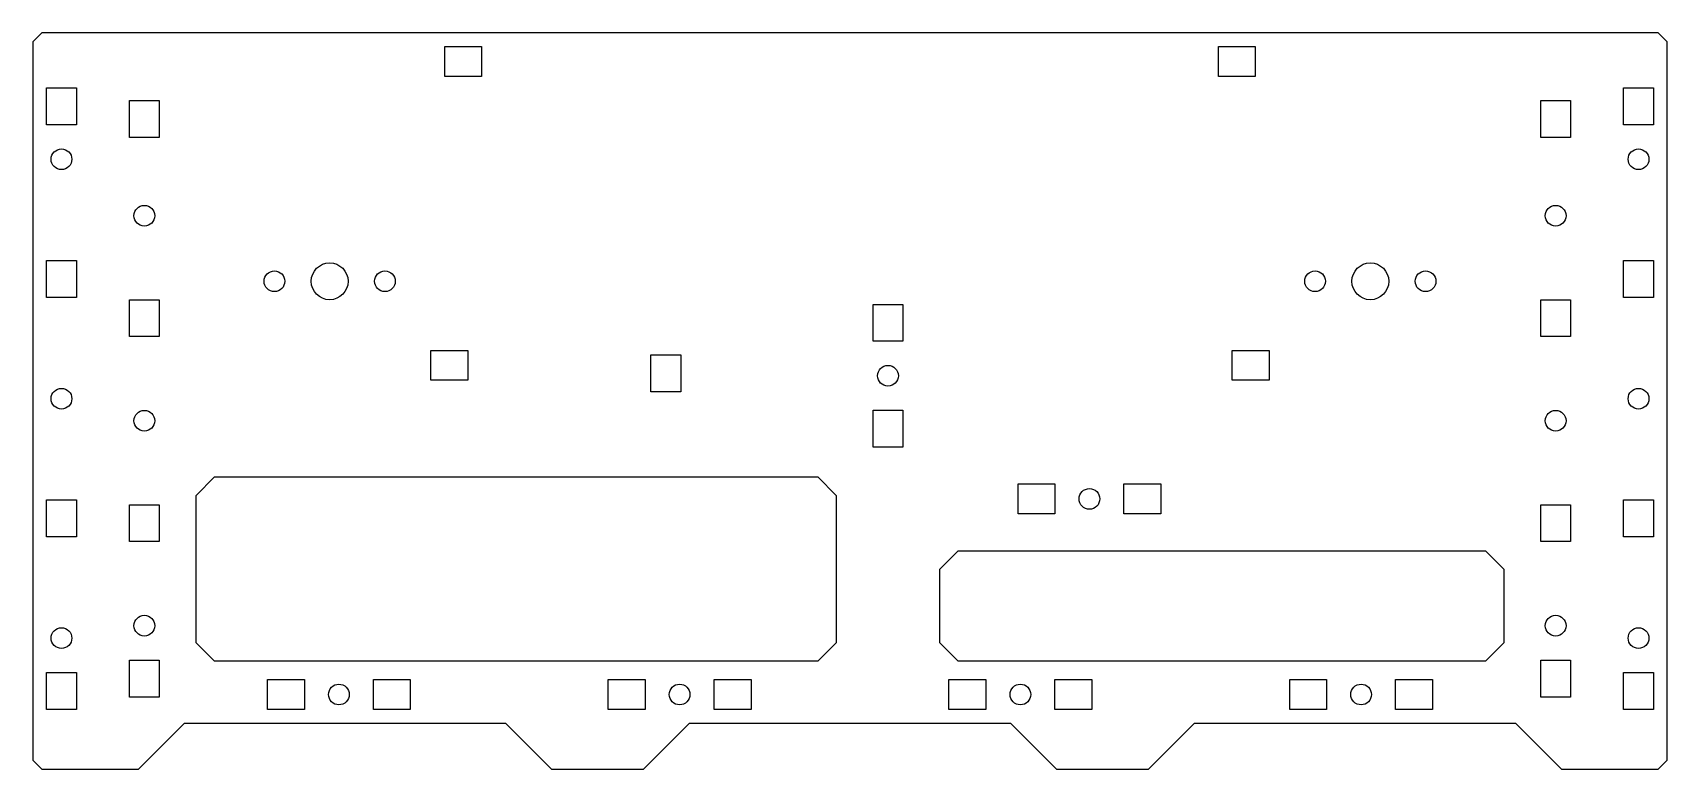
# Model space of a CAD drawing. Header units: millimetres. Extents: x 0 to 355, y -10 to 150.
import ezdxf

# ---------------------------------------------------------------- set-up
doc = ezdxf.new("R2010")
doc.units = ezdxf.units.MM

msp = doc.modelspace()

# ---------------------------------------------------------------- linework, layer by layer
for points in [[(2, 150), (0, 148), (0, -8), (2, -10), (23, -10), (33, 0), (102.67, 0), (112.67, -10), (132.67, -10), (142.67, 0), (212.33, 0), (222.33, -10), (242.33, -10), (252.33, 0), (322, 0), (332, -10), (353, -10), (355, -8), (355, 148), (353, 150)], [(89.5, 140.5), (89.5, 147), (97.5, 147), (97.5, 140.5)], [(257.5, 140.5), (257.5, 147), (265.5, 147), (265.5, 140.5)], [(3, 130), (3, 138), (9.5, 138), (9.5, 130)], [(21, 127.25), (21, 135.25), (27.5, 135.25), (27.5, 127.25)], [(334, 127.25), (327.5, 127.25), (327.5, 135.25), (334, 135.25)], [(345.5, 130), (345.5, 138), (352, 138), (352, 130)], [(3, 92.5), (3, 100.5), (9.5, 100.5), (9.5, 92.5)], [(345.5, 92.5), (345.5, 100.5), (352, 100.5), (352, 92.5)], [(21, 83.99), (21, 91.99), (27.5, 91.99), (27.5, 83.99)], [(182.5, 82.99), (182.5, 90.99), (189, 90.99), (189, 82.99)], [(334, 83.99), (327.5, 83.99), (327.5, 91.99), (334, 91.99)], [(86.5, 74.5), (86.5, 81), (94.5, 81), (94.5, 74.5)], [(134.25, 72), (134.25, 80), (140.75, 80), (140.75, 72)], [(260.5, 74.5), (260.5, 81), (268.5, 81), (268.5, 74.5)], [(182.5, 59.99), (182.5, 67.99), (189, 67.99), (189, 59.99)], [(35.5, 17.5), (35.5, 49.5), (39.5, 53.5), (170.5, 53.5), (174.5, 49.5), (174.5, 17.5), (170.5, 13.5), (39.5, 13.5)], [(214, 45.49), (214, 51.99), (222, 51.99), (222, 45.49)], [(237, 45.49), (237, 51.99), (245, 51.99), (245, 45.49)], [(3, 40.5), (3, 48.5), (9.5, 48.5), (9.5, 40.5)], [(21, 39.46), (21, 47.46), (27.5, 47.46), (27.5, 39.46)], [(327.5, 39.46), (327.5, 47.46), (334, 47.46), (334, 39.46)], [(345.5, 40.5), (345.5, 48.5), (352, 48.5), (352, 40.5)], [(197, 17.5), (197, 33.49), (201, 37.49), (315.5, 37.49), (319.5, 33.49), (319.5, 17.5), (315.5, 13.5), (201, 13.5)], [(3, 3), (3, 11), (9.5, 11), (9.5, 3)], [(21, 5.7), (21, 13.7), (27.5, 13.7), (27.5, 5.7)], [(327.5, 5.7), (327.5, 13.7), (334, 13.7), (334, 5.7)], [(345.5, 3), (345.5, 11), (352, 11), (352, 3)], [(51, 3), (51, 9.5), (59, 9.5), (59, 3)], [(74, 3), (74, 9.5), (82, 9.5), (82, 3)], [(133, 9.5), (133, 3), (125, 3), (125, 9.5)], [(156, 9.5), (156, 3), (148, 3), (148, 9.5)], [(207, 9.5), (207, 3), (199, 3), (199, 9.5)], [(230, 9.5), (230, 3), (222, 3), (222, 9.5)], [(281, 9.5), (281, 3), (273, 3), (273, 9.5)], [(304, 9.5), (304, 3), (296, 3), (296, 9.5)]]:
    msp.add_lwpolyline(points, close=True)
for centre, radius in [((6.25, 122.5), 2.25), ((348.75, 122.5), 2.25), ((24.25, 110.25), 2.25), ((330.75, 110.25), 2.25), ((64.5, 96), 4), ((290.5, 96), 4), ((52.5, 96), 2.25), ((76.5, 96), 2.25), ((278.5, 96), 2.25), ((302.5, 96), 2.25), ((185.75, 75.49), 2.25), ((6.25, 70.5), 2.25), ((348.75, 70.5), 2.25), ((24.25, 65.72), 2.25), ((330.75, 65.72), 2.25), ((229.5, 48.74), 2.25), ((24.25, 21.2), 2.25), ((330.75, 21.2), 2.25), ((6.25, 18.5), 2.25), ((348.75, 18.5), 2.25), ((66.5, 6.25), 2.25), ((140.5, 6.25), 2.25), ((214.5, 6.25), 2.25), ((288.5, 6.25), 2.25)]:
    msp.add_circle(centre, radius)

doc.saveas('drawing.dxf')
